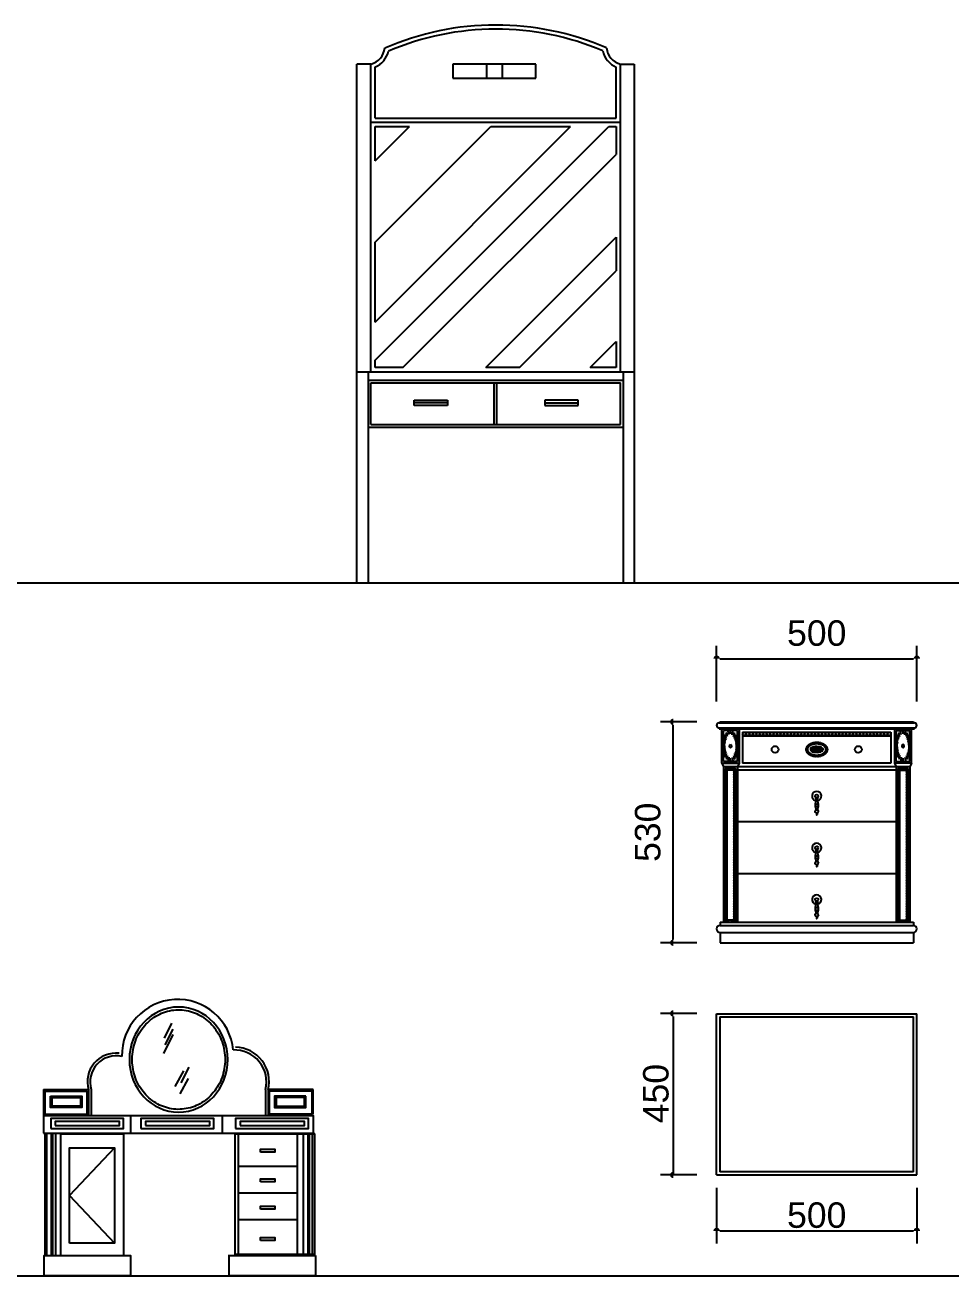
# Model space of a CAD drawing. Header units: inches. Extents: x 6.9 to 49.4, y 11.8 to 36.5.
# Drawn here: x 41.486 to 44.824, y 17.424 to 21.936 of the extents above; entities that cross this region are included whole.
import ezdxf

# ---------------------------------------------------------------- set-up
doc = ezdxf.new("R2010")
doc.units = ezdxf.units.IN
doc.header["$MEASUREMENT"] = 0
doc.layers.add('02', color=2, linetype='Continuous')
doc.layers.add('1', color=1, linetype='Continuous')
doc.styles.get("Standard").update_dxf_attribs({"font": 'arial.ttf'})

msp = doc.modelspace()

# ---------------------------------------------------------------- linework, layer by layer
at = {"layer": '02'}
for p, q in [((42.6827, 19.9239), (42.6827, 21.7956)), ((42.7327, 21.7956), (42.6827, 21.7956)), ((42.7327, 20.6856), (42.7327, 21.7956)), ((43.6327, 20.6856), (43.6327, 21.7956)), ((43.6327, 21.7956), (43.6827, 21.7956)), ((43.6827, 21.7956), (43.6827, 19.9251)), ((42.7477, 21.6006), (42.7477, 21.7847)), ((43.328, 21.7947), (43.028, 21.7947)), ((43.028, 21.7947), (43.028, 21.7447)), ((43.1498, 21.7947), (43.1498, 21.7447)), ((43.2061, 21.7947), (43.2061, 21.7447)), ((43.328, 21.7447), (43.328, 21.7947)), ((43.6177, 21.6006), (43.6177, 21.7847)), ((43.028, 21.7447), (43.328, 21.7447)), ((42.7327, 21.5856), (43.6327, 21.5856)), ((42.7477, 21.6006), (43.6177, 21.6006)), ((42.7477, 20.727), (43.5913, 21.5706)), ((42.7477, 20.865), (43.4532, 21.5706)), ((42.7477, 21.4461), (42.8722, 21.5706)), ((42.7477, 21.1534), (43.1649, 21.5706)), ((42.7477, 21.4461), (42.7477, 21.5706)), ((42.7477, 21.5706), (42.8722, 21.5706)), ((43.1649, 21.5706), (43.4532, 21.5706)), ((43.5913, 21.5706), (43.6177, 21.5706)), ((43.6177, 21.5706), (43.6177, 21.4697)), ((42.8486, 20.7006), (43.6177, 21.4697)), ((43.1477, 20.7006), (43.6177, 21.1706)), ((43.6177, 21.1706), (43.6177, 21.0497)), ((42.7477, 20.865), (42.7477, 21.1534)), ((43.2686, 20.7006), (43.6177, 21.0497)), ((43.5232, 20.7006), (43.6177, 20.7951)), ((43.6177, 20.7951), (43.6177, 20.7006)), ((42.7477, 20.7006), (42.7477, 20.727)), ((42.6827, 20.6856), (43.6827, 20.6856)), ((42.7227, 20.6856), (42.7227, 19.9239)), ((42.8486, 20.7006), (42.7477, 20.7006)), ((43.2686, 20.7006), (43.1477, 20.7006)), ((43.6177, 20.7006), (43.5232, 20.7006)), ((43.6427, 20.6856), (43.6427, 19.9239)), ((42.7227, 20.6556), (43.6427, 20.6556)), ((42.7327, 20.6456), (43.6327, 20.6456)), ((42.7327, 20.4956), (42.7327, 20.6456)), ((43.1772, 20.4956), (43.1772, 20.6456)), ((43.1872, 20.4956), (43.1872, 20.6456)), ((43.6327, 20.4956), (43.6327, 20.6456)), ((42.8893, 20.5634), (42.8893, 20.5834)), ((42.8893, 20.5834), (43.0093, 20.5834)), ((43.0093, 20.5834), (43.0093, 20.5634)), ((43.4797, 20.5834), (43.3597, 20.5834)), ((43.3597, 20.5834), (43.3597, 20.5634)), ((43.4797, 20.5634), (43.4797, 20.5834)), ((43.0093, 20.5734), (42.8893, 20.5734)), ((43.0093, 20.5634), (42.8893, 20.5634)), ((43.3597, 20.5734), (43.4797, 20.5734)), ((43.3597, 20.5634), (43.4797, 20.5634)), ((42.7327, 20.4956), (43.6327, 20.4956)), ((42.7227, 20.4856), (43.6427, 20.4856)), ((43.9795, 17.7884), (43.9795, 18.3701)), ((43.9795, 18.3701), (44.7014, 18.3701)), ((44.7014, 17.7884), (44.7014, 18.3701)), ((42.0144, 18.3361), (41.9874, 18.2821)), ((43.9911, 18.3585), (44.6898, 18.3585)), ((43.9911, 18.3585), (43.9911, 17.7999)), ((44.6898, 17.7999), (44.6898, 18.3585)), ((42.0192, 18.2948), (41.9853, 18.226)), ((42.0185, 18.3143), (41.9895, 18.2583)), ((42.0572, 18.1637), (42.0263, 18.1077)), ((42.0765, 18.1772), (42.0475, 18.1212)), ((41.552, 18.0961), (41.7144, 18.0961)), ((41.552, 18.0961), (41.552, 17.9388)), ((41.7144, 18.0961), (41.7144, 18.0027)), ((41.7244, 18.0961), (41.7244, 18.0027)), ((42.0746, 18.1367), (42.0437, 18.0807)), ((42.3527, 18.0961), (42.3527, 18.0027)), ((42.5251, 18.0961), (42.3627, 18.0961)), ((42.3627, 18.0961), (42.3627, 18.0027)), ((42.5251, 18.0077), (42.5251, 18.0961)), ((41.557, 18.0911), (41.7094, 18.0911)), ((42.5201, 18.0911), (42.3677, 18.0911)), ((41.8083, 17.8866), (41.6456, 17.7145)), ((43.9795, 17.7884), (44.7014, 17.7884)), ((44.6898, 17.7999), (43.9911, 17.7999)), ((41.6456, 17.7145), (41.8083, 17.5424))]:
    msp.add_line(p, q, dxfattribs=at)
for points in [[(41.557, 18.0911), (41.557, 18.0077), (41.7094, 18.0077), (41.7094, 18.0911)], [(42.5201, 18.0911), (42.5201, 18.0077), (42.3677, 18.0077), (42.3677, 18.0911)], [(41.866, 18.0051), (41.866, 17.9362)], [(42.1967, 18.0051), (42.1967, 17.9362)], [(41.552, 18.0027), (42.5251, 18.0027), (42.5251, 17.9362)], [(41.552, 17.9388), (42.5301, 17.9388)], [(41.5576, 17.9362), (41.5576, 17.4984)], [(41.5631, 17.9362), (41.5631, 17.4984)], [(41.5796, 17.9362), (41.5796, 17.4984)], [(41.5851, 17.9362), (41.5851, 17.4984)], [(41.596, 17.9362), (41.596, 17.4984)], [(41.6153, 17.4984), (41.6153, 17.9362), (41.8414, 17.9362), (41.8414, 17.4984)], [(42.2434, 17.501), (42.2434, 17.9362), (42.5301, 17.9362), (42.5301, 17.501), (42.2434, 17.501)], [(42.2545, 17.9362), (42.2545, 17.501)], [(42.4668, 17.9362), (42.4668, 17.4984)], [(42.4888, 17.9362), (42.4888, 17.4984)], [(42.5052, 17.9362), (42.5052, 17.4984)], [(42.5108, 17.9362), (42.5108, 17.4984)], [(42.5216, 17.9362), (42.5216, 17.4984)], [(41.6456, 17.5424), (41.6456, 17.8866), (41.8083, 17.8866), (41.8083, 17.5424), (41.6456, 17.5424)], [(42.3345, 17.8707), (42.3345, 17.8816), (42.3867, 17.8816), (42.3867, 17.8707), (42.3345, 17.8707)], [(42.2519, 17.8204), (42.4639, 17.8204)], [(42.3345, 17.763), (42.3345, 17.7739), (42.3867, 17.7739), (42.3867, 17.763), (42.3345, 17.763)], [(42.2519, 17.7242), (42.4639, 17.7242)], [(42.3345, 17.6651), (42.3345, 17.6759), (42.3867, 17.6759), (42.3867, 17.6651), (42.3345, 17.6651)], [(42.2519, 17.6277), (42.4639, 17.6277)], [(42.3345, 17.5518), (42.3345, 17.5627), (42.3867, 17.5627), (42.3867, 17.5518), (42.3345, 17.5518)], [(41.5547, 17.4239), (41.5547, 17.4984), (41.866, 17.4984), (41.866, 17.4239), (41.5547, 17.4239)], [(42.2187, 17.4984), (42.5328, 17.4984)], [(42.5328, 17.4984), (42.5328, 17.4239), (42.2214, 17.4239), (42.2214, 17.4984)]]:
    msp.add_lwpolyline(points, dxfattribs=at)
for points in [[(41.5782, 18.0729), (41.6912, 18.0729), (41.6912, 18.0316), (41.5782, 18.0316)], [(41.5832, 18.0679), (41.6862, 18.0679), (41.6862, 18.0366), (41.5832, 18.0366)], [(42.4989, 18.0729), (42.3859, 18.0729), (42.3859, 18.0316), (42.4989, 18.0316)], [(42.4939, 18.0679), (42.3909, 18.0679), (42.3909, 18.0366), (42.4939, 18.0366)], [(41.5784, 17.956), (41.8406, 17.956), (41.8406, 17.9922), (41.5784, 17.9922)], [(41.5942, 17.9673), (41.827, 17.9673), (41.827, 17.9809), (41.5942, 17.9809)], [(41.9039, 17.956), (42.1661, 17.956), (42.1661, 17.9922), (41.9039, 17.9922)], [(41.9197, 17.9673), (42.1525, 17.9673), (42.1525, 17.9809), (41.9197, 17.9809)], [(42.2452, 17.956), (42.5074, 17.956), (42.5074, 17.9922), (42.2452, 17.9922)], [(42.261, 17.9673), (42.4939, 17.9673), (42.4939, 17.9809), (42.261, 17.9809)]]:
    msp.add_lwpolyline(points, close=True, dxfattribs=at)
for centre, radius, start, end in [((43.1838, 20.9325), 1.0039, 66.5929, 113.5532), ((43.1838, 20.9325), 0.9889, 67.076, 113.087), ((42.7174, 21.8593), 0.0655, 283.4762, 355.1592), ((42.7174, 21.8593), 0.0805, 292.0835, 347.7264), ((43.6479, 21.8593), 0.0805, 191.4738, 247.9165), ((43.6479, 21.8593), 0.0655, 184.8408, 256.5238), ((42.0361, 18.2204), 0.2011, 5.3676, 181.3015), ((42.2412, 18.1243), 0.115, 345.828, 92.4478), ((42.2414, 18.1246), 0.1247, 346.7638, 88.2555), ((41.8146, 18.1241), 0.104, 84.1659, 195.6282), ((41.8147, 18.1237), 0.0944, 77.5402, 196.9801)]:
    msp.add_arc(centre, radius, start, end, dxfattribs=at)
msp.add_ellipse((42.0396, 18.2046), major_axis=(0, -0.1896), ratio=0.936294, start_param=-1.570796, end_param=4.712389, dxfattribs=at)
msp.add_open_spline([(41.8721, 18.2046), (41.8721, 18.1982), (41.8724, 18.1917), (41.8741, 18.1745), (41.8761, 18.1638), (41.8819, 18.143), (41.8857, 18.1328), (41.8949, 18.1135), (41.9003, 18.1042), (41.9126, 18.087), (41.9195, 18.079), (41.9344, 18.0644), (41.9425, 18.0578), (41.9597, 18.0464), (41.9687, 18.0415), (41.9875, 18.0336), (41.9972, 18.0305), (42.017, 18.0263), (42.027, 18.0252), (42.0472, 18.0249), (42.0573, 18.0257), (42.0771, 18.0293), (42.0869, 18.032), (42.1059, 18.0393), (42.1151, 18.0439), (42.1325, 18.0548), (42.1408, 18.0611), (42.1562, 18.0752), (42.1632, 18.083), (42.176, 18.0999), (42.1817, 18.1089), (42.1914, 18.128), (42.1954, 18.138), (42.2018, 18.1586), (42.2041, 18.1693), (42.2069, 18.1908), (42.2073, 18.2017), (42.2064, 18.2235), (42.2051, 18.2343), (42.2005, 18.2555), (42.1973, 18.2659), (42.1893, 18.2858), (42.1844, 18.2954), (42.1731, 18.3135), (42.1667, 18.3219), (42.1526, 18.3375), (42.1449, 18.3446), (42.1285, 18.3571), (42.1197, 18.3626), (42.1014, 18.3718), (42.0919, 18.3755), (42.0724, 18.381), (42.0625, 18.3828), (42.0424, 18.3844), (42.0323, 18.3843), (42.0122, 18.3821), (42.0023, 18.38), (41.983, 18.3739), (41.9735, 18.3699), (41.9555, 18.3602), (41.9469, 18.3545), (41.9307, 18.3415), (41.9232, 18.3342), (41.9095, 18.3182), (41.9033, 18.3096), (41.8925, 18.2912), (41.8879, 18.2815), (41.8803, 18.2613), (41.8774, 18.2508), (41.8734, 18.2295), (41.8723, 18.2186), (41.8721, 18.2067), (41.8721, 18.2056), (41.8721, 18.2046)], degree=3, knots=[-1.570796, -1.570796, -1.570796, -1.570796, -1.463859, -1.463859, -1.282725, -1.282725, -1.10159, -1.10159, -0.920456, -0.920456, -0.739321, -0.739321, -0.558187, -0.558187, -0.377052, -0.377052, -0.195918, -0.195918, -0.014783, -0.014783, 0.166351, 0.166351, 0.347486, 0.347486, 0.528621, 0.528621, 0.709755, 0.709755, 0.89089, 0.89089, 1.072024, 1.072024, 1.253159, 1.253159, 1.434293, 1.434293, 1.615428, 1.615428, 1.796562, 1.796562, 1.977697, 1.977697, 2.158831, 2.158831, 2.339966, 2.339966, 2.5211, 2.5211, 2.702235, 2.702235, 2.883369, 2.883369, 3.064504, 3.064504, 3.245639, 3.245639, 3.426773, 3.426773, 3.607908, 3.607908, 3.789042, 3.789042, 3.970177, 3.970177, 4.151311, 4.151311, 4.332446, 4.332446, 4.51358, 4.51358, 4.694715, 4.694715, 4.712389, 4.712389, 4.712389, 4.712389], dxfattribs=at)
at = {"layer": '1'}
for p, q in [((28.702, 19.9239), (49.0282, 19.9239)), ((43.9795, 19.4958), (43.9795, 19.6965)), ((44.7014, 19.4958), (44.7014, 19.6965)), ((43.991, 19.6506), (44.6899, 19.6506)), ((43.9076, 19.4227), (43.7773, 19.4227)), ((43.8232, 18.6376), (43.8232, 19.4112)), ((43.9882, 19.419), (44.6927, 19.419)), ((43.9911, 19.4227), (44.6898, 19.4227)), ((43.9911, 19.4227), (43.9911, 19.419)), ((44.6898, 19.4227), (44.6898, 19.419)), ((43.9882, 19.4016), (44.6926, 19.4016)), ((43.9883, 19.3978), (43.9883, 19.4016)), ((43.9883, 19.3978), (44.6926, 19.3978)), ((43.9982, 19.2734), (43.9982, 19.3978)), ((44.0044, 19.2796), (44.0044, 19.3916)), ((44.0542, 19.3916), (44.0044, 19.3916)), ((44.0124, 19.3525), (44.0044, 19.3605)), ((44.0135, 19.3573), (44.0046, 19.3697)), ((44.0153, 19.363), (44.0083, 19.3769)), ((44.0183, 19.3694), (44.0136, 19.384)), ((44.023, 19.3757), (44.0208, 19.3895)), ((44.0293, 19.3792), (44.0293, 19.3916)), ((44.0357, 19.3757), (44.0379, 19.3894)), ((44.0403, 19.3693), (44.045, 19.3839)), ((44.0432, 19.363), (44.0503, 19.3768)), ((44.0451, 19.3574), (44.054, 19.3696)), ((44.0462, 19.3526), (44.0542, 19.3605)), ((44.0542, 19.2796), (44.0542, 19.3916)), ((44.0604, 19.3978), (44.0604, 19.2734)), ((44.0728, 19.3854), (44.608, 19.3854)), ((44.0728, 19.3854), (44.0728, 19.2734)), ((44.0728, 19.3729), (44.608, 19.3729)), ((44.608, 19.3854), (44.608, 19.2734)), ((44.6205, 19.3978), (44.6205, 19.2734)), ((44.6267, 19.3916), (44.6765, 19.3916)), ((44.6267, 19.2796), (44.6267, 19.3916)), ((44.6346, 19.3526), (44.6267, 19.3605)), ((44.6358, 19.3574), (44.6269, 19.3696)), ((44.6376, 19.363), (44.6305, 19.3768)), ((44.6406, 19.3693), (44.6358, 19.3839)), ((44.6452, 19.3757), (44.643, 19.3894)), ((44.6516, 19.3792), (44.6516, 19.3916)), ((44.6579, 19.3757), (44.66, 19.3895)), ((44.6626, 19.3694), (44.6672, 19.384)), ((44.6655, 19.363), (44.6726, 19.3769)), ((44.6674, 19.3573), (44.6763, 19.3697)), ((44.6685, 19.3525), (44.6765, 19.3605)), ((44.6765, 19.2796), (44.6765, 19.3916)), ((44.6827, 19.2734), (44.6827, 19.3978)), ((44.6926, 19.3978), (44.6926, 19.4016)), ((44.0116, 19.3484), (44.0044, 19.3537)), ((44.0111, 19.3448), (44.0044, 19.3483)), ((44.0108, 19.3415), (44.0044, 19.3437)), ((44.0107, 19.3385), (44.0044, 19.3395)), ((44.0107, 19.3356), (44.0044, 19.3356)), ((44.0109, 19.3326), (44.0044, 19.3316)), ((44.0108, 19.3296), (44.0044, 19.3275)), ((44.0111, 19.3263), (44.0044, 19.3229)), ((44.0116, 19.3227), (44.0044, 19.3175)), ((44.0124, 19.3186), (44.0044, 19.3107)), ((44.0135, 19.3139), (44.0045, 19.3016)), ((44.0451, 19.3138), (44.054, 19.3015)), ((44.0463, 19.3186), (44.0542, 19.3107)), ((44.047, 19.3485), (44.0542, 19.3537)), ((44.047, 19.3228), (44.0542, 19.3175)), ((44.0474, 19.3449), (44.0542, 19.3483)), ((44.0474, 19.3264), (44.0542, 19.3229)), ((44.0477, 19.3416), (44.0542, 19.3437)), ((44.0477, 19.3385), (44.0542, 19.3396)), ((44.0477, 19.3296), (44.0542, 19.3275)), ((44.0479, 19.3356), (44.0542, 19.3356)), ((44.0479, 19.3327), (44.0542, 19.3317)), ((44.3195, 19.3231), (44.3336, 19.3231)), ((44.3472, 19.3231), (44.3614, 19.3231)), ((44.6339, 19.3485), (44.6267, 19.3537)), ((44.6335, 19.3449), (44.6267, 19.3483)), ((44.6332, 19.3416), (44.6267, 19.3437)), ((44.6332, 19.3385), (44.6267, 19.3396)), ((44.633, 19.3356), (44.6267, 19.3356)), ((44.633, 19.3327), (44.6267, 19.3317)), ((44.6332, 19.3296), (44.6267, 19.3275)), ((44.6334, 19.3264), (44.6267, 19.3229)), ((44.6339, 19.3228), (44.6267, 19.3175)), ((44.6346, 19.3186), (44.6267, 19.3107)), ((44.6358, 19.3138), (44.6269, 19.3015)), ((44.6674, 19.3139), (44.6763, 19.3016)), ((44.6685, 19.3186), (44.6765, 19.3107)), ((44.6692, 19.3227), (44.6765, 19.3175)), ((44.6693, 19.3484), (44.6765, 19.3537)), ((44.6697, 19.3448), (44.6765, 19.3483)), ((44.6697, 19.3263), (44.6765, 19.3229)), ((44.67, 19.3415), (44.6765, 19.3437)), ((44.67, 19.3326), (44.6765, 19.3316)), ((44.67, 19.3296), (44.6765, 19.3275)), ((44.6702, 19.3385), (44.6765, 19.3395)), ((44.6702, 19.3356), (44.6765, 19.3356)), ((43.9982, 19.2734), (44.0604, 19.2734)), ((43.9982, 19.2734), (44.0044, 19.2609)), ((44.0542, 19.2796), (44.0044, 19.2796)), ((44.0153, 19.3082), (44.0082, 19.2944)), ((44.0183, 19.3018), (44.0135, 19.2873)), ((44.0229, 19.2955), (44.0207, 19.2818)), ((44.0293, 19.2796), (44.0293, 19.2919)), ((44.0356, 19.2955), (44.0377, 19.2817)), ((44.0403, 19.3018), (44.0449, 19.2872)), ((44.0432, 19.3082), (44.0503, 19.2943)), ((44.0604, 19.2734), (44.0542, 19.2609)), ((44.608, 19.2734), (44.0728, 19.2734)), ((44.6827, 19.2734), (44.6205, 19.2734)), ((44.6205, 19.2734), (44.6267, 19.2609)), ((44.6267, 19.2796), (44.6765, 19.2796)), ((44.6376, 19.3082), (44.6306, 19.2943)), ((44.6406, 19.3018), (44.6359, 19.2872)), ((44.6453, 19.2955), (44.6431, 19.2817)), ((44.6516, 19.2796), (44.6516, 19.2919)), ((44.658, 19.2955), (44.6602, 19.2818)), ((44.6626, 19.3018), (44.6673, 19.2873)), ((44.6655, 19.3082), (44.6727, 19.2944)), ((44.6827, 19.2734), (44.6765, 19.2609)), ((44.0044, 19.2609), (44.0044, 18.7008)), ((44.6765, 19.2609), (44.0044, 19.2609)), ((44.0106, 19.2547), (44.0106, 18.7008)), ((44.048, 19.2547), (44.0106, 19.2547)), ((44.0168, 19.2485), (44.0168, 18.7071)), ((44.0417, 19.2485), (44.0168, 19.2485)), ((44.0417, 19.2485), (44.0417, 18.7071)), ((44.048, 19.2547), (44.048, 18.7008)), ((44.0542, 19.2609), (44.0542, 18.7008)), ((44.6267, 19.2485), (44.0542, 19.2485)), ((44.6267, 19.2609), (44.6267, 18.7008)), ((44.6329, 19.2547), (44.6329, 18.7008)), ((44.6329, 19.2547), (44.6703, 19.2547)), ((44.6391, 19.2485), (44.6391, 18.7071)), ((44.6391, 19.2485), (44.664, 19.2485)), ((44.664, 19.2485), (44.664, 18.7071)), ((44.6703, 19.2547), (44.6703, 18.7008)), ((44.6765, 19.2609), (44.6765, 18.7008)), ((44.3386, 19.1433), (44.3348, 19.126)), ((44.3423, 19.1433), (44.346, 19.126)), ((44.3348, 19.126), (44.3348, 19.1172)), ((44.3348, 19.126), (44.346, 19.126)), ((44.3348, 19.1172), (44.3386, 19.1055)), ((44.3348, 19.1172), (44.346, 19.1172)), ((44.3391, 19.094), (44.3391, 19.0881)), ((44.3418, 19.094), (44.3418, 19.0881)), ((44.346, 19.1172), (44.3423, 19.1055)), ((44.346, 19.126), (44.346, 19.1172)), ((44.6267, 19.0618), (44.0542, 19.0618)), ((44.3386, 18.9566), (44.3348, 18.9393)), ((44.3423, 18.9566), (44.346, 18.9393)), ((44.3348, 18.9393), (44.346, 18.9393)), ((44.3348, 18.9393), (44.3348, 18.9305)), ((44.3348, 18.9305), (44.346, 18.9305)), ((44.3348, 18.9305), (44.3386, 18.9188)), ((44.346, 18.9305), (44.3423, 18.9188)), ((44.346, 18.9393), (44.346, 18.9305)), ((44.6267, 18.8751), (44.0542, 18.8751)), ((44.3391, 18.9073), (44.3391, 18.9014)), ((44.3418, 18.9073), (44.3418, 18.9014)), ((44.3386, 18.7699), (44.3348, 18.7526)), ((44.3348, 18.7526), (44.3348, 18.7439)), ((44.3348, 18.7526), (44.346, 18.7526)), ((44.3348, 18.7439), (44.3386, 18.7321)), ((44.3348, 18.7439), (44.346, 18.7439)), ((44.3423, 18.7699), (44.346, 18.7526)), ((44.346, 18.7439), (44.3423, 18.7321)), ((44.346, 18.7526), (44.346, 18.7439)), ((43.9919, 18.7008), (43.9919, 18.6884)), ((43.9919, 18.7008), (44.6889, 18.7008)), ((43.9919, 18.6884), (44.6889, 18.6884)), ((44.0417, 18.7071), (44.0168, 18.7071)), ((44.3391, 18.7206), (44.3391, 18.7147)), ((44.3418, 18.7206), (44.3418, 18.7147)), ((44.6391, 18.7071), (44.664, 18.7071)), ((44.6889, 18.7008), (44.6889, 18.6884)), ((43.9919, 18.6635), (44.6889, 18.6635)), ((43.9919, 18.6635), (43.9919, 18.6262)), ((44.6889, 18.6635), (44.6889, 18.6262)), ((43.9076, 18.6262), (43.7773, 18.6262)), ((43.9919, 18.6262), (44.6889, 18.6262)), ((43.9076, 18.3708), (43.7773, 18.3708)), ((43.8232, 18.3594), (43.8232, 17.7882)), ((43.9076, 17.7882), (43.7773, 17.7882)), ((43.9795, 17.7413), (43.9795, 17.5406)), ((44.7014, 17.7413), (44.7014, 17.5406)), ((43.991, 17.5865), (44.6899, 17.5865)), ((28.702, 17.4239), (49.0282, 17.4239))]:
    msp.add_line(p, q, dxfattribs=at)
at = {"layer": '1', "const_width": 0.0115}
for points in [[(43.9852, 19.6506, 1), (43.9738, 19.6506, 1)], [(44.7071, 19.6506, 1), (44.6956, 19.6506)], [(43.8232, 19.4285, 1), (43.8232, 19.417)], [(43.8232, 18.6319, 1), (43.8232, 18.6204, 1)], [(43.8232, 18.3766, 1), (43.8232, 18.3651)], [(43.8232, 17.794, 1), (43.8232, 17.7825, 1)], [(43.9738, 17.5865, -1), (43.9852, 17.5865)], [(44.6956, 17.5865, -1), (44.7071, 17.5865, -1)]]:
    msp.add_lwpolyline(points, format="xyb", dxfattribs=at)
at = {"layer": '1'}
for centre, radius in [((44.0791, 19.3792), 0.00622), ((44.0915, 19.3792), 0.00622), ((44.104, 19.3792), 0.00622), ((44.1164, 19.3792), 0.00622), ((44.1289, 19.3792), 0.00622), ((44.1413, 19.3792), 0.00622), ((44.1537, 19.3792), 0.00622), ((44.1662, 19.3792), 0.00622), ((44.1786, 19.3792), 0.00622), ((44.1911, 19.3792), 0.00622), ((44.2035, 19.3792), 0.00622), ((44.216, 19.3792), 0.00622), ((44.2284, 19.3792), 0.00622), ((44.2409, 19.3792), 0.00622), ((44.2533, 19.3792), 0.00622), ((44.2658, 19.3792), 0.00622), ((44.2782, 19.3792), 0.00622), ((44.2907, 19.3792), 0.00622), ((44.3031, 19.3792), 0.00622), ((44.3155, 19.3792), 0.00622), ((44.328, 19.3792), 0.00622), ((44.3404, 19.3792), 0.00622), ((44.3529, 19.3792), 0.00622), ((44.3653, 19.3792), 0.00622), ((44.3778, 19.3792), 0.00622), ((44.3902, 19.3792), 0.00622), ((44.4027, 19.3792), 0.00622), ((44.4151, 19.3792), 0.00622), ((44.4276, 19.3792), 0.00622), ((44.44, 19.3792), 0.00622), ((44.4525, 19.3792), 0.00622), ((44.4649, 19.3792), 0.00622), ((44.4773, 19.3792), 0.00622), ((44.4898, 19.3792), 0.00622), ((44.5022, 19.3792), 0.00622), ((44.5147, 19.3792), 0.00622), ((44.5271, 19.3792), 0.00622), ((44.5396, 19.3792), 0.00622), ((44.552, 19.3792), 0.00622), ((44.5645, 19.3792), 0.00622), ((44.5769, 19.3792), 0.00622), ((44.5894, 19.3792), 0.00622), ((44.6018, 19.3792), 0.00622), ((44.1905, 19.3231), 0.0124), ((44.3031, 19.3231), 0.00124), ((44.3033, 19.3256), 0.000774), ((44.3033, 19.3206), 0.000774), ((44.3039, 19.3283), 0.00124), ((44.3039, 19.318), 0.00124), ((44.3055, 19.3319), 0.00124), ((44.3055, 19.3144), 0.00124), ((44.3062, 19.3231), 0.00124), ((44.3066, 19.3264), 0.00124), ((44.3066, 19.3199), 0.00124), ((44.3074, 19.3348), 0.00124), ((44.3078, 19.3296), 0.00124), ((44.3078, 19.3167), 0.00124), ((44.3099, 19.3329), 0.00124), ((44.3099, 19.3134), 0.00124), ((44.3101, 19.3377), 0.00124), ((44.3124, 19.3355), 0.00124), ((44.313, 19.34), 0.00124), ((44.3153, 19.3378), 0.00124), ((44.316, 19.342), 0.00124), ((44.3182, 19.3396), 0.00124), ((44.3191, 19.3436), 0.00124), ((44.3214, 19.3412), 0.00124), ((44.3224, 19.345), 0.00124), ((44.3246, 19.3424), 0.00124), ((44.327, 19.3464), 0.00178), ((44.3278, 19.3434), 0.00124), ((44.3311, 19.3441), 0.00124), ((44.3319, 19.3474), 0.00124), ((44.349, 19.3474), 0.00124), ((44.3497, 19.3441), 0.00124), ((44.353, 19.3434), 0.00124), ((44.3539, 19.3464), 0.00178), ((44.3562, 19.3424), 0.00124), ((44.3584, 19.345), 0.00124), ((44.3594, 19.3412), 0.00124), ((44.3617, 19.3436), 0.00124), ((44.3626, 19.3396), 0.00124), ((44.3649, 19.342), 0.00124), ((44.3656, 19.3378), 0.00124), ((44.3679, 19.34), 0.00124), ((44.3685, 19.3355), 0.00124), ((44.3707, 19.3377), 0.00124), ((44.3709, 19.3329), 0.00124), ((44.3709, 19.3134), 0.00124), ((44.3731, 19.3296), 0.00124), ((44.3731, 19.3167), 0.00124), ((44.3734, 19.3348), 0.00124), ((44.3743, 19.3264), 0.00124), ((44.3743, 19.3199), 0.00124), ((44.3747, 19.3231), 0.00124), ((44.3754, 19.3319), 0.00124), ((44.3754, 19.3144), 0.00124), ((44.377, 19.3283), 0.00124), ((44.377, 19.318), 0.00124), ((44.3778, 19.3231), 0.00124), ((44.3776, 19.3256), 0.000774), ((44.3776, 19.3206), 0.000774), ((44.4904, 19.3231), 0.0124), ((44.3074, 19.3115), 0.00124), ((44.3101, 19.3086), 0.00124), ((44.3124, 19.3108), 0.00124), ((44.313, 19.3063), 0.00124), ((44.3153, 19.3085), 0.00124), ((44.316, 19.3043), 0.00124), ((44.3182, 19.3067), 0.00124), ((44.3191, 19.3027), 0.00124), ((44.3214, 19.3051), 0.00124), ((44.3224, 19.3013), 0.00124), ((44.3246, 19.3039), 0.00124), ((44.327, 19.2999), 0.00178), ((44.3278, 19.3029), 0.00124), ((44.3311, 19.3022), 0.00124), ((44.3319, 19.2989), 0.00124), ((44.349, 19.2989), 0.00124), ((44.3497, 19.3022), 0.00124), ((44.353, 19.3029), 0.00124), ((44.3539, 19.2999), 0.00178), ((44.3562, 19.3039), 0.00124), ((44.3584, 19.3013), 0.00124), ((44.3594, 19.3051), 0.00124), ((44.3617, 19.3027), 0.00124), ((44.3626, 19.3067), 0.00124), ((44.3649, 19.3043), 0.00124), ((44.3656, 19.3085), 0.00124), ((44.3679, 19.3063), 0.00124), ((44.3685, 19.3108), 0.00124), ((44.3707, 19.3086), 0.00124), ((44.3734, 19.3115), 0.00124), ((44.0137, 19.2516), 0.00311), ((44.0137, 19.2422), 0.00311), ((44.0137, 19.2329), 0.00311), ((44.0137, 19.2236), 0.00311), ((44.0231, 19.2516), 0.00311), ((44.0355, 19.2516), 0.00311), ((44.0448, 19.2516), 0.00311), ((44.0448, 19.2422), 0.00311), ((44.0448, 19.2329), 0.00311), ((44.0448, 19.2236), 0.00311), ((44.636, 19.2516), 0.00311), ((44.636, 19.2422), 0.00311), ((44.636, 19.2329), 0.00311), ((44.636, 19.2236), 0.00311), ((44.6454, 19.2516), 0.00311), ((44.6578, 19.2516), 0.00311), ((44.6671, 19.2516), 0.00311), ((44.6671, 19.2422), 0.00311), ((44.6671, 19.2329), 0.00311), ((44.6671, 19.2236), 0.00311), ((44.0137, 19.2142), 0.00311), ((44.0137, 19.2049), 0.00311), ((44.0137, 19.1956), 0.00311), ((44.0137, 19.1862), 0.00311), ((44.0137, 19.1769), 0.00311), ((44.0448, 19.2142), 0.00311), ((44.0448, 19.2049), 0.00311), ((44.0448, 19.1956), 0.00311), ((44.0448, 19.1862), 0.00311), ((44.0448, 19.1769), 0.00311), ((44.636, 19.2142), 0.00311), ((44.636, 19.2049), 0.00311), ((44.636, 19.1956), 0.00311), ((44.636, 19.1862), 0.00311), ((44.636, 19.1769), 0.00311), ((44.6671, 19.2142), 0.00311), ((44.6671, 19.2049), 0.00311), ((44.6671, 19.1956), 0.00311), ((44.6671, 19.1862), 0.00311), ((44.6671, 19.1769), 0.00311), ((44.0137, 19.1676), 0.00311), ((44.0137, 19.1582), 0.00311), ((44.0137, 19.1489), 0.00311), ((44.0137, 19.1396), 0.00311), ((44.0137, 19.1302), 0.00311), ((44.0448, 19.1676), 0.00311), ((44.0448, 19.1582), 0.00311), ((44.0448, 19.1489), 0.00311), ((44.0448, 19.1396), 0.00311), ((44.0448, 19.1302), 0.00311), ((44.3404, 19.1551), 0.0056), ((44.3404, 19.1462), 0.00337), ((44.636, 19.1676), 0.00311), ((44.636, 19.1582), 0.00311), ((44.636, 19.1489), 0.00311), ((44.636, 19.1396), 0.00311), ((44.636, 19.1302), 0.00311), ((44.6671, 19.1676), 0.00311), ((44.6671, 19.1582), 0.00311), ((44.6671, 19.1489), 0.00311), ((44.6671, 19.1396), 0.00311), ((44.6671, 19.1302), 0.00311), ((44.0137, 19.1209), 0.00311), ((44.0137, 19.1116), 0.00311), ((44.0137, 19.1022), 0.00311), ((44.0137, 19.0929), 0.00311), ((44.0448, 19.1209), 0.00311), ((44.0448, 19.1116), 0.00311), ((44.0448, 19.1022), 0.00311), ((44.0448, 19.0929), 0.00311), ((44.3404, 19.0998), 0.00597), ((44.636, 19.1209), 0.00311), ((44.636, 19.1116), 0.00311), ((44.636, 19.1022), 0.00311), ((44.636, 19.0929), 0.00311), ((44.6671, 19.1209), 0.00311), ((44.6671, 19.1116), 0.00311), ((44.6671, 19.1022), 0.00311), ((44.6671, 19.0929), 0.00311), ((44.0137, 19.0836), 0.00311), ((44.0137, 19.0742), 0.00311), ((44.0137, 19.0649), 0.00311), ((44.0137, 19.0556), 0.00311), ((44.0137, 19.0462), 0.00311), ((44.0448, 19.0836), 0.00311), ((44.0448, 19.0742), 0.00311), ((44.0448, 19.0649), 0.00311), ((44.0448, 19.0556), 0.00311), ((44.0448, 19.0462), 0.00311), ((44.636, 19.0836), 0.00311), ((44.636, 19.0742), 0.00311), ((44.636, 19.0649), 0.00311), ((44.636, 19.0556), 0.00311), ((44.636, 19.0462), 0.00311), ((44.6671, 19.0836), 0.00311), ((44.6671, 19.0742), 0.00311), ((44.6671, 19.0649), 0.00311), ((44.6671, 19.0556), 0.00311), ((44.6671, 19.0462), 0.00311), ((44.0137, 19.0369), 0.00311), ((44.0137, 19.0276), 0.00311), ((44.0137, 19.0182), 0.00311), ((44.0137, 19.0089), 0.00311), ((44.0137, 18.9995), 0.00311), ((44.0448, 19.0369), 0.00311), ((44.0448, 19.0276), 0.00311), ((44.0448, 19.0182), 0.00311), ((44.0448, 19.0089), 0.00311), ((44.0448, 18.9995), 0.00311), ((44.636, 19.0369), 0.00311), ((44.636, 19.0276), 0.00311), ((44.636, 19.0182), 0.00311), ((44.636, 19.0089), 0.00311), ((44.636, 18.9995), 0.00311), ((44.6671, 19.0369), 0.00311), ((44.6671, 19.0276), 0.00311), ((44.6671, 19.0182), 0.00311), ((44.6671, 19.0089), 0.00311), ((44.6671, 18.9995), 0.00311), ((44.0137, 18.9902), 0.00311), ((44.0137, 18.9809), 0.00311), ((44.0137, 18.9715), 0.00311), ((44.0137, 18.9622), 0.00311), ((44.0137, 18.9529), 0.00311), ((44.0448, 18.9902), 0.00311), ((44.0448, 18.9809), 0.00311), ((44.0448, 18.9715), 0.00311), ((44.0448, 18.9622), 0.00311), ((44.0448, 18.9529), 0.00311), ((44.3404, 18.9684), 0.0056), ((44.3404, 18.9595), 0.00337), ((44.636, 18.9902), 0.00311), ((44.636, 18.9809), 0.00311), ((44.636, 18.9715), 0.00311), ((44.636, 18.9622), 0.00311), ((44.636, 18.9529), 0.00311), ((44.6671, 18.9902), 0.00311), ((44.6671, 18.9809), 0.00311), ((44.6671, 18.9715), 0.00311), ((44.6671, 18.9622), 0.00311), ((44.6671, 18.9529), 0.00311), ((44.0137, 18.9435), 0.00311), ((44.0137, 18.9342), 0.00311), ((44.0137, 18.9249), 0.00311), ((44.0137, 18.9155), 0.00311), ((44.0137, 18.9062), 0.00311), ((44.0448, 18.9435), 0.00311), ((44.0448, 18.9342), 0.00311), ((44.0448, 18.9249), 0.00311), ((44.0448, 18.9155), 0.00311), ((44.0448, 18.9062), 0.00311), ((44.3404, 18.9131), 0.00597), ((44.636, 18.9435), 0.00311), ((44.636, 18.9342), 0.00311), ((44.636, 18.9249), 0.00311), ((44.636, 18.9155), 0.00311), ((44.636, 18.9062), 0.00311), ((44.6671, 18.9435), 0.00311), ((44.6671, 18.9342), 0.00311), ((44.6671, 18.9249), 0.00311), ((44.6671, 18.9155), 0.00311), ((44.6671, 18.9062), 0.00311), ((44.0137, 18.8969), 0.00311), ((44.0137, 18.8875), 0.00311), ((44.0137, 18.8782), 0.00311), ((44.0137, 18.8689), 0.00311), ((44.0137, 18.8595), 0.00311), ((44.0448, 18.8969), 0.00311), ((44.0448, 18.8875), 0.00311), ((44.0448, 18.8782), 0.00311), ((44.0448, 18.8689), 0.00311), ((44.0448, 18.8595), 0.00311), ((44.636, 18.8969), 0.00311), ((44.636, 18.8875), 0.00311), ((44.636, 18.8782), 0.00311), ((44.636, 18.8689), 0.00311), ((44.636, 18.8595), 0.00311), ((44.6671, 18.8969), 0.00311), ((44.6671, 18.8875), 0.00311), ((44.6671, 18.8782), 0.00311), ((44.6671, 18.8689), 0.00311), ((44.6671, 18.8595), 0.00311), ((44.0137, 18.8502), 0.00311), ((44.0137, 18.8409), 0.00311), ((44.0137, 18.8315), 0.00311), ((44.0137, 18.8222), 0.00311), ((44.0448, 18.8502), 0.00311), ((44.0448, 18.8409), 0.00311), ((44.0448, 18.8315), 0.00311), ((44.0448, 18.8222), 0.00311), ((44.636, 18.8502), 0.00311), ((44.636, 18.8409), 0.00311), ((44.636, 18.8315), 0.00311), ((44.636, 18.8222), 0.00311), ((44.6671, 18.8502), 0.00311), ((44.6671, 18.8409), 0.00311), ((44.6671, 18.8315), 0.00311), ((44.6671, 18.8222), 0.00311), ((44.0137, 18.8129), 0.00311), ((44.0137, 18.8035), 0.00311), ((44.0137, 18.7942), 0.00311), ((44.0137, 18.7849), 0.00311), ((44.0137, 18.7755), 0.00311), ((44.0448, 18.8129), 0.00311), ((44.0448, 18.8035), 0.00311), ((44.0448, 18.7942), 0.00311), ((44.0448, 18.7849), 0.00311), ((44.0448, 18.7755), 0.00311), ((44.3404, 18.7817), 0.0056), ((44.3404, 18.7728), 0.00337), ((44.636, 18.8129), 0.00311), ((44.636, 18.8035), 0.00311), ((44.636, 18.7942), 0.00311), ((44.636, 18.7849), 0.00311), ((44.636, 18.7755), 0.00311), ((44.6671, 18.8129), 0.00311), ((44.6671, 18.8035), 0.00311), ((44.6671, 18.7942), 0.00311), ((44.6671, 18.7849), 0.00311), ((44.6671, 18.7755), 0.00311), ((44.0137, 18.7662), 0.00311), ((44.0137, 18.7568), 0.00311), ((44.0137, 18.7475), 0.00311), ((44.0137, 18.7388), 0.00311), ((44.0137, 18.7299), 0.00311), ((44.0448, 18.7662), 0.00311), ((44.0448, 18.7568), 0.00311), ((44.0448, 18.7475), 0.00311), ((44.0448, 18.7388), 0.00311), ((44.0448, 18.7299), 0.00311), ((44.3404, 18.7264), 0.00597), ((44.636, 18.7662), 0.00311), ((44.636, 18.7568), 0.00311), ((44.636, 18.7475), 0.00311), ((44.636, 18.7388), 0.00311), ((44.636, 18.7299), 0.00311), ((44.6671, 18.7662), 0.00311), ((44.6671, 18.7568), 0.00311), ((44.6671, 18.7475), 0.00311), ((44.6671, 18.7388), 0.00311), ((44.6671, 18.7299), 0.00311), ((44.0137, 18.721), 0.00311), ((44.0137, 18.7126), 0.00311), ((44.0137, 18.704), 0.00311), ((44.0228, 18.704), 0.00311), ((44.0357, 18.704), 0.00311), ((44.0448, 18.721), 0.00311), ((44.0448, 18.7126), 0.00311), ((44.0448, 18.704), 0.00311), ((44.636, 18.721), 0.00311), ((44.636, 18.7126), 0.00311), ((44.636, 18.704), 0.00311), ((44.6451, 18.704), 0.00311), ((44.658, 18.704), 0.00311), ((44.6671, 18.721), 0.00311), ((44.6671, 18.7126), 0.00311), ((44.6671, 18.704), 0.00311)]:
    msp.add_circle(centre, radius, dxfattribs=at)
for centre, radius, start, end in [((43.9882, 19.4103), 0.00871, 90, 270), ((44.6927, 19.4103), 0.00871, 270, 90), ((44.3228, 19.3244), 0.00357, 112.6094, 200.5166), ((44.3228, 19.3219), 0.00357, 159.4834, 247.3906), ((44.3325, 19.3402), 0.0167, 228.3387, 272.4525), ((44.3325, 19.3061), 0.0167, 87.5475, 131.6613), ((44.3285, 19.3286), 0.00231, 64.808, 149.4126), ((44.3241, 19.3161), 0.014, 43.286, 79.9772), ((44.3241, 19.3302), 0.014, 280.0228, 316.714), ((44.3285, 19.3177), 0.00231, 210.5874, 295.192), ((44.325, 19.3213), 0.0104, 25.4713, 64.6794), ((44.325, 19.325), 0.0104, 295.3206, 334.5287), ((44.3406, 19.3169), 0.0163, 111.1508, 124.0281), ((44.3337, 19.3297), 0.00232, 114.5601, 162.5883), ((44.3337, 19.3166), 0.00232, 197.4117, 245.4399), ((44.3406, 19.3294), 0.0163, 235.9719, 248.8492), ((44.3307, 19.3464), 0.00267, 307.6669, 25.7062), ((44.3345, 19.3458), 0.00261, 214.8109, 282.395), ((44.3417, 19.321), 0.012, 108.6276, 137.5452), ((44.3377, 19.3272), 0.00522, 104.9334, 159.0658), ((44.3377, 19.3191), 0.00522, 200.9342, 255.0666), ((44.3417, 19.3253), 0.012, 222.4548, 251.3724), ((44.3346, 19.3476), 0.00149, 12.212, 179.8337), ((44.3333, 19.3231), 0.000337, 255.2286, 104.7714), ((44.1698, 19.5147), 0.2482, 311.3807, 312.3885), ((44.3396, 19.3254), 0.00652, 112.3303, 151.439), ((44.3396, 19.3209), 0.00652, 208.561, 247.6697), ((44.1698, 19.1316), 0.2482, 47.6115, 48.6193), ((44.3344, 19.3257), 0.000124, 223.286, 25.4713), ((44.3344, 19.3206), 0.000124, 334.5287, 136.714), ((44.3404, 19.3237), 0.0202, 74.569, 105.431), ((44.3404, 19.3394), 0.00951, 62.764, 117.236), ((44.3392, 19.321), 0.012, 42.4548, 71.3724), ((44.3392, 19.3253), 0.012, 288.6276, 317.5452), ((44.3412, 19.3254), 0.00652, 28.561, 67.6697), ((44.511, 19.5147), 0.2482, 227.6115, 228.6193), ((44.511, 19.1316), 0.2482, 131.3807, 132.3885), ((44.3412, 19.3209), 0.00652, 292.3303, 331.439), ((44.3432, 19.3272), 0.00522, 20.9342, 75.0666), ((44.3432, 19.3191), 0.00522, 284.9334, 339.0658), ((44.3462, 19.3476), 0.00149, 0.1663, 167.788), ((44.3464, 19.3458), 0.00261, 257.605, 325.1891), ((44.3403, 19.3169), 0.0163, 55.9719, 68.8492), ((44.3403, 19.3294), 0.0163, 291.1508, 304.0281), ((44.3558, 19.3213), 0.0104, 115.3206, 154.5287), ((44.3465, 19.3257), 0.000124, 154.5287, 316.714), ((44.3465, 19.3206), 0.000124, 43.286, 205.4713), ((44.3558, 19.325), 0.0104, 205.4713, 244.6794), ((44.3568, 19.3161), 0.014, 100.0228, 136.714), ((44.3568, 19.3302), 0.014, 223.286, 259.9772), ((44.3476, 19.3231), 0.000337, 75.2286, 284.7714), ((44.3501, 19.3464), 0.00267, 154.2938, 232.3331), ((44.3484, 19.3402), 0.0167, 267.5475, 311.6613), ((44.3484, 19.3061), 0.0167, 48.3387, 92.4525), ((44.3472, 19.3297), 0.00232, 17.4117, 65.4399), ((44.3472, 19.3166), 0.00232, 294.5601, 342.5883), ((44.3523, 19.3286), 0.00231, 30.5874, 115.192), ((44.3523, 19.3177), 0.00231, 244.808, 329.4126), ((44.3581, 19.3244), 0.00357, 339.4834, 67.3906), ((44.3581, 19.3219), 0.00357, 292.6094, 20.5166), ((44.3345, 19.3005), 0.00261, 77.605, 145.1891), ((44.3307, 19.2999), 0.00267, 334.2938, 52.3331), ((44.3346, 19.2987), 0.00149, 180.1663, 347.788), ((44.3404, 19.3226), 0.0202, 254.569, 285.431), ((44.3404, 19.3069), 0.00951, 242.764, 297.236), ((44.3462, 19.2987), 0.00149, 192.212, 359.8337), ((44.3464, 19.3005), 0.00261, 34.8109, 102.395), ((44.3501, 19.2999), 0.00267, 127.6669, 205.7062), ((44.3404, 19.1551), 0.0168, 279.8709, 260.1291), ((44.3404, 19.0881), 0.00133, 180, 0), ((44.3404, 18.9684), 0.0168, 279.8709, 260.1291), ((44.3404, 18.9014), 0.00133, 180, 0), ((44.3404, 18.7817), 0.0168, 279.8709, 260.1291), ((43.9919, 18.6759), 0.0124, 90, 270), ((44.3404, 18.7147), 0.00133, 180, 0), ((44.6889, 18.6759), 0.0124, 270, 90)]:
    msp.add_arc(centre, radius, start, end, dxfattribs=at)
msp.add_ellipse((44.0293, 19.3356), major_axis=(0, 0.00622), ratio=0.6, dxfattribs=at)
at = {"layer": '1', "extrusion": (0, 0, -1)}
for major_axis, ratio, start_param, end_param in [((-0.0373, 0), 0.666667, 0.049986, 0.069634), ((-0.0373, 0), 0.666667, -0.069634, -0.049986), ((-0.0373, 0), 0.666667, 0.131454, 0.157696), ((0.0373, 0), 0.666667, 2.983897, 3.010138), ((0.0373, 0), 0.666667, 3.396742, 3.451955), ((0.0373, 0), 0.666667, 2.83123, 2.886443), ((-0.0373, 0), 0.666667, 0.403499, 0.441999), ((0.0373, 0), 0.666667, 3.67222, 3.724176), ((-0.0373, 0), 0.666667, 0.666292, 0.705167), ((-0.0373, 0), 0.666667, 0.784866, 0.817885), ((-0.0373, 0), 0.666667, 0.894296, 0.926583), ((-0.0373, 0), 0.666667, 1.000256, 1.031651), ((-0.0373, 0), 0.666667, 1.103105, 1.152034), ((0.0373, 0), 0.666667, 4.392795, 4.447684), ((-0.0218, 0), 0.427231, 1.20935, 1.305276), ((-0.0218, 0), 0.427231, 1.380105, 1.450009), ((-0.0218, 0), 0.427231, 4.521698, 4.591602), ((-0.0218, 0), 0.427231, 4.350942, 4.446868), ((0.0373, 0), 0.666667, -1.306092, -1.251203), ((-0.0373, 0), 0.666667, 1.989558, 2.038487), ((0.0373, 0), 0.666667, -1.031651, -1.000256), ((-0.0373, 0), 0.666667, 2.215009, 2.247297), ((0.0373, 0), 0.666667, -0.817885, -0.784866), ((-0.0373, 0), 0.666667, 2.436426, 2.475301), ((-0.0373, 0), 0.666667, 2.699593, 2.738094), ((0.0373, 0), 0.666667, -0.310362, -0.255149), ((-0.0373, 0), 0.666667, 3.396742, 3.451955), ((0.0373, 0), 0.666667, 0.131454, 0.157696), ((-0.0373, 0), 0.666667, 3.191578, 3.211226), ((0.0373, 0), 0.666667, 2.699593, 2.738094), ((0.0373, 0), 0.666667, 2.55901, 2.610965), ((0.0373, 0), 0.666667, 2.436426, 2.475301), ((-0.0373, 0), 0.666667, -0.817885, -0.784866), ((-0.0373, 0), 0.666667, -0.926583, -0.894296), ((0.0373, 0), 0.666667, 2.109941, 2.141337), ((0.0373, 0), 0.666667, 1.989558, 2.038487), ((0.0373, 0), 0.666667, 1.835501, 1.89039), ((0.0373, 0), 0.666667, 1.103105, 1.152034), ((-0.0373, 0), 0.666667, 4.141848, 4.173244), ((-0.0373, 0), 0.666667, 4.035889, 4.068176), ((-0.0373, 0), 0.666667, 3.926459, 3.959477), ((0.0373, 0), 0.666667, 0.666292, 0.705167), ((-0.0373, 0), 0.666667, 3.67222, 3.724176), ((-0.0373, 0), 0.666667, 3.545091, 3.583592)]:
    msp.add_ellipse((44.3404, 19.3231), major_axis=major_axis, ratio=ratio, start_param=start_param, end_param=end_param, dxfattribs=at)
at = {"layer": '1'}
for major_axis, ratio, start_param, end_param in [((0.0218, 0), 0.427231, 4.350942, 4.446868), ((0.0218, 0), 0.427231, 4.521698, 4.591602), ((0.0218, 0), 0.427231, 1.380105, 1.450009), ((0.0218, 0), 0.427231, 1.20935, 1.305276), ((0.0373, 0), 0.666667, 0.530628, 0.582583), ((0.0373, 0), 0.666667, 0.131454, 0.157696), ((-0.0373, 0), 0.666667, 3.191578, 3.211226), ((-0.0373, 0), 0.666667, 1.835501, 1.89039)]:
    msp.add_ellipse((44.3404, 19.3231), major_axis=major_axis, ratio=ratio, start_param=start_param, end_param=end_param, dxfattribs=at)
at = {"layer": '1', "extrusion": (0, 0, -1)}
for centre, major_axis, ratio in [((44.3404, 19.3231), (0, 0.00931), 0.621344), ((44.6516, 19.3356), (0, 0.00622), 0.6)]:
    msp.add_ellipse(centre, major_axis=major_axis, ratio=ratio, dxfattribs=at)
at = {"layer": '1'}
for points in [[(44.3063, 19.3244), (44.3063, 19.3246), (44.3063, 19.3249), (44.3064, 19.3252)], [(44.3064, 19.3211), (44.3063, 19.3214), (44.3063, 19.3217), (44.3063, 19.3219)], [(44.3069, 19.3276), (44.307, 19.3279), (44.3071, 19.3282), (44.3073, 19.3285)], [(44.3073, 19.3178), (44.3072, 19.3181), (44.307, 19.3184), (44.3069, 19.3187)], [(44.3084, 19.3307), (44.3086, 19.3311), (44.3089, 19.3315), (44.3092, 19.3319)], [(44.3092, 19.3144), (44.3089, 19.3148), (44.3086, 19.3152), (44.3084, 19.3156)], [(44.3107, 19.3339), (44.311, 19.3341), (44.3112, 19.3344), (44.3114, 19.3346)], [(44.3133, 19.3363), (44.3136, 19.3366), (44.3139, 19.3368), (44.3143, 19.3371)], [(44.3163, 19.3385), (44.3166, 19.3387), (44.3169, 19.3388), (44.3171, 19.339)], [(44.3193, 19.3402), (44.3196, 19.3404), (44.32, 19.3405), (44.3203, 19.3407)], [(44.3226, 19.3417), (44.3229, 19.3418), (44.3232, 19.3419), (44.3235, 19.342)], [(44.3258, 19.3428), (44.3261, 19.3429), (44.3264, 19.343), (44.3266, 19.343)], [(44.329, 19.3437), (44.3293, 19.3437), (44.3296, 19.3438), (44.3299, 19.3439)], [(44.3324, 19.3443), (44.3324, 19.3443), (44.3324, 19.3443), (44.3324, 19.3443)], [(44.3518, 19.3437), (44.3515, 19.3437), (44.3513, 19.3438), (44.351, 19.3439)], [(44.3542, 19.343), (44.3545, 19.343), (44.3548, 19.3429), (44.3551, 19.3428)], [(44.3606, 19.3407), (44.3609, 19.3405), (44.3612, 19.3404), (44.3615, 19.3402)], [(44.3637, 19.339), (44.364, 19.3388), (44.3643, 19.3387), (44.3646, 19.3385)], [(44.3666, 19.3371), (44.3669, 19.3368), (44.3673, 19.3365), (44.3676, 19.3363)], [(44.3694, 19.3346), (44.3697, 19.3344), (44.3699, 19.3341), (44.3701, 19.3339)], [(44.3717, 19.3319), (44.372, 19.3315), (44.3722, 19.3311), (44.3725, 19.3307)], [(44.3725, 19.3156), (44.3722, 19.3152), (44.372, 19.3148), (44.3717, 19.3144)], [(44.3736, 19.3285), (44.3737, 19.3282), (44.3738, 19.3279), (44.3739, 19.3276)], [(44.3739, 19.3187), (44.3738, 19.3184), (44.3737, 19.3181), (44.3736, 19.3178)], [(44.3746, 19.3219), (44.3746, 19.3217), (44.3745, 19.3214), (44.3745, 19.3211)], [(44.3115, 19.3117), (44.3112, 19.3119), (44.311, 19.3122), (44.3108, 19.3124)], [(44.3143, 19.3092), (44.3139, 19.3095), (44.3136, 19.3097), (44.3133, 19.31)], [(44.3171, 19.3073), (44.3168, 19.3074), (44.3166, 19.3076), (44.3163, 19.3078)], [(44.3193, 19.3061), (44.3196, 19.3059), (44.32, 19.3058), (44.3203, 19.3056)], [(44.3235, 19.3043), (44.3232, 19.3044), (44.3229, 19.3045), (44.3226, 19.3046)], [(44.3266, 19.3033), (44.3264, 19.3033), (44.3261, 19.3034), (44.3258, 19.3035)], [(44.3291, 19.3026), (44.3293, 19.3026), (44.3296, 19.3025), (44.3299, 19.3025)], [(44.3324, 19.302), (44.3324, 19.302), (44.3324, 19.302), (44.3324, 19.302)], [(44.3518, 19.3026), (44.3515, 19.3026), (44.3512, 19.3025), (44.351, 19.3025)], [(44.3551, 19.3035), (44.3548, 19.3034), (44.3545, 19.3034), (44.3542, 19.3033)], [(44.3583, 19.3046), (44.358, 19.3045), (44.3577, 19.3044), (44.3574, 19.3043)], [(44.3615, 19.3061), (44.3612, 19.3059), (44.3609, 19.3058), (44.3606, 19.3056)], [(44.3646, 19.3078), (44.3643, 19.3076), (44.364, 19.3074), (44.3637, 19.3073)], [(44.3676, 19.31), (44.3673, 19.3097), (44.367, 19.3095), (44.3666, 19.3092)], [(44.3701, 19.3124), (44.3699, 19.3122), (44.3697, 19.3119), (44.3694, 19.3117)]]:
    msp.add_open_spline(points, degree=3, dxfattribs=at)
for points, knots in [([(44.3635, 19.3231), (44.3635, 19.3214), (44.3626, 19.3198), (44.3598, 19.3171), (44.3578, 19.316), (44.3482, 19.3123), (44.337, 19.3119), (44.3242, 19.3152), (44.3206, 19.317), (44.3173, 19.3214), (44.317, 19.3238), (44.3191, 19.3278), (44.3212, 19.3294), (44.3299, 19.3333), (44.3391, 19.3343), (44.3551, 19.3322), (44.3616, 19.3293), (44.3634, 19.3243), (44.3635, 19.3237), (44.3635, 19.3231)], [0, 0, 0, 0, 0.419631, 0.419631, 0.839262, 0.839262, 2.116663, 2.116663, 2.828875, 2.828875, 3.362161, 3.362161, 3.895446, 3.895446, 5.015501, 5.015501, 6.135556, 6.135556, 6.283185, 6.283185, 6.283185, 6.283185]), ([(44.3404, 19.3312), (44.3413, 19.3312), (44.3423, 19.3307), (44.3441, 19.3282), (44.3448, 19.3263), (44.3452, 19.3215), (44.3444, 19.3185), (44.342, 19.3151), (44.3406, 19.3147), (44.338, 19.316), (44.3366, 19.318), (44.3356, 19.3234), (44.3361, 19.3266), (44.3381, 19.3304), (44.3393, 19.3312), (44.3404, 19.3312)], [0, 0, 0, 0, 0.718693, 0.718693, 1.437386, 1.437386, 2.432636, 2.432636, 3.427885, 3.427885, 4.423134, 4.423134, 5.418383, 5.418383, 6.283185, 6.283185, 6.283185, 6.283185]), ([(44.3574, 19.342), (44.3577, 19.3419), (44.3579, 19.3418), (44.3582, 19.3417), (44.3583, 19.3417), (44.3583, 19.3417)], [5.21724345, 5.21724345, 5.21724345, 5.21724345, 5.2421978, 5.2421978, 5.2463309, 5.2463309, 5.2463309, 5.2463309])]:
    msp.add_open_spline(points, degree=3, knots=knots, dxfattribs=at)

# ---------------------------------------------------------------- texts
at = {"layer": '1', "char_height": 0.09183, "attachment_point": 5}
for insert in [(44.3404, 19.7424), (44.3404, 17.6429)]:
    msp.add_mtext('500', dxfattribs=dict(at, insert=insert))
at = {"layer": '1', "char_height": 0.09183, "attachment_point": 5, "rotation": 90}
for s, insert in [('530', (43.7314, 19.0244)), ('450', (43.7608, 18.0819))]:
    msp.add_mtext(s, dxfattribs=dict(at, insert=insert))

doc.saveas('drawing.dxf')
